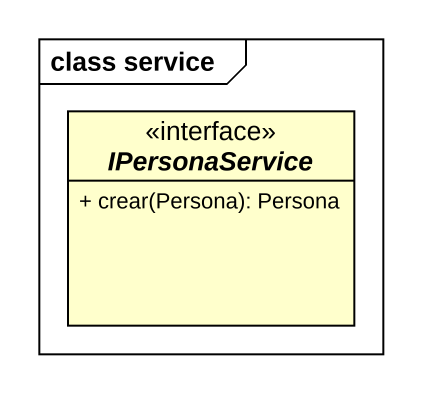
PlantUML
@startuml
mainframe class service
hide circle
hide empty members
skinparam classAttributeIconSize 0
interface IPersonaService <<interface>> {
  + crear(Persona): Persona
}
@enduml
